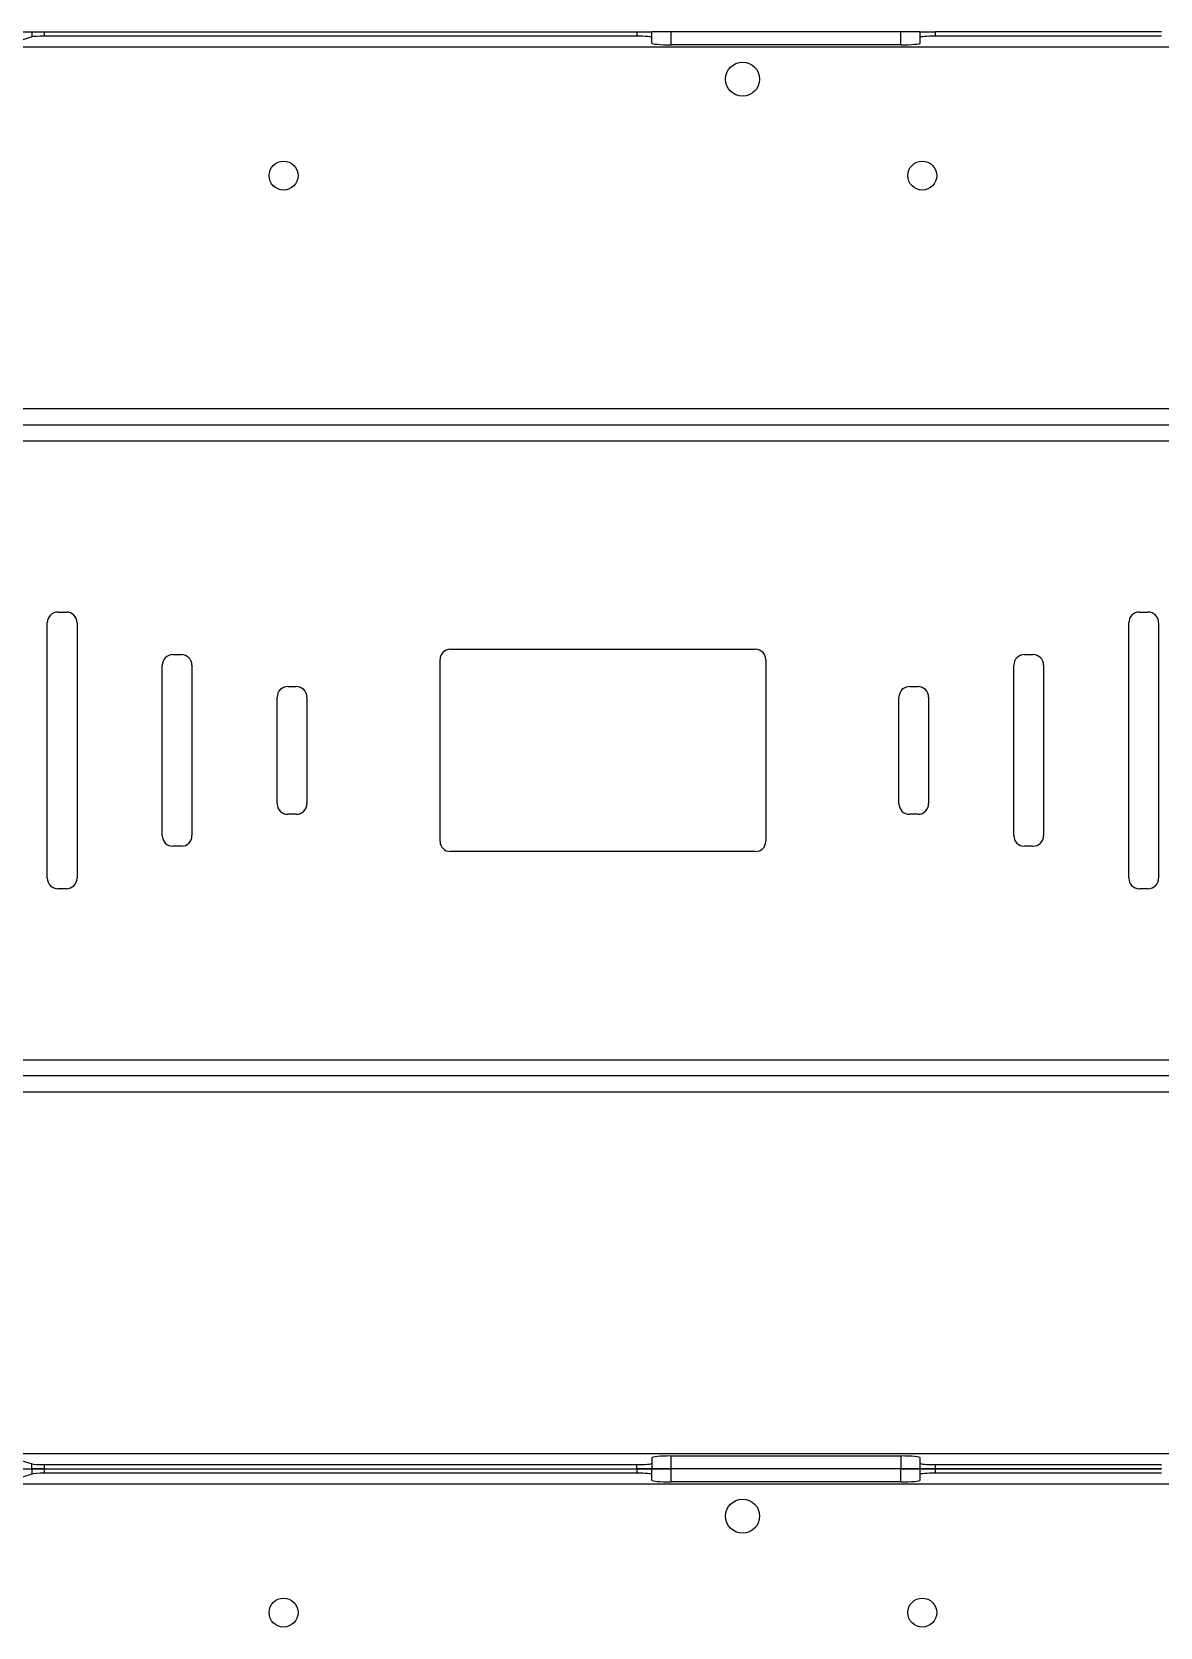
# Model space of a CAD drawing. Header units: millimetres. Extents: x 5415 to 11208, y 1449 to 3485.
# Drawn here: x 8666.3 to 8931.3, y 2693.1 to 3067.7 of the extents above; entities that cross this region are included whole.
import ezdxf

# ---------------------------------------------------------------- set-up
doc = ezdxf.new("R2010")
doc.units = ezdxf.units.MM

msp = doc.modelspace()

# ---------------------------------------------------------------- linework, layer by layer
at = {"color": 7, "linetype": 'Continuous', "lineweight": 25}
for p, q in [((8661.23767, 3067.70951), (8666.34761, 3067.70951)), ((8666.34761, 3066.51498), (8661.23767, 3064.84652)), ((8666.34761, 3067.70951), (8666.34761, 3066.51498)), ((8666.34761, 3067.70951), (8669.24539, 3067.70951)), ((8669.24539, 3067.70951), (8669.24539, 3066.70951)), ((8669.24539, 3067.70951), (8808.44341, 3067.70951)), ((8808.44341, 3066.70951), (8669.24539, 3066.70951)), ((8808.44341, 3067.70951), (8808.44341, 3066.70951)), ((8808.44341, 3067.70951), (8811.94341, 3067.70951)), ((8811.94341, 3065.0691), (8811.94341, 3067.70951)), ((8816.44341, 3067.70951), (8811.94341, 3067.70951)), ((8816.44341, 3064.6754), (8816.44341, 3067.70951)), ((8870.44341, 3067.70951), (8816.44341, 3067.70951)), ((8870.44341, 3064.6754), (8816.44341, 3064.6754)), ((8870.44341, 3064.6754), (8870.44341, 3067.70951)), ((8874.94341, 3067.70951), (8870.44341, 3067.70951)), ((8874.94341, 3065.0691), (8874.94341, 3067.70951)), ((8874.94341, 3067.70951), (8878.44341, 3067.70951)), ((8878.44341, 3067.70951), (8878.44341, 3066.70951)), ((8931.64143, 3067.70951), (8878.44341, 3067.70951)), ((8931.64143, 3066.70951), (8878.44341, 3066.70951)), ((8970.94341, 3064.1111), (8630.44341, 3064.1111)), ((8504.04182, 2979.22734), (9096.84499, 2979.22734)), ((9096.77741, 2975.31368), (8504.10941, 2975.31368)), ((9096.71376, 2971.628), (8504.17305, 2971.628)), ((8672.44341, 2931.45951), (8674.44341, 2931.45951)), ((8926.44341, 2931.45951), (8928.44341, 2931.45951)), ((8669.94341, 2868.95951), (8669.94341, 2928.95951)), ((8676.94341, 2928.95951), (8676.94341, 2868.95951)), ((8923.94341, 2868.95951), (8923.94341, 2928.95951)), ((8930.94341, 2928.95951), (8930.94341, 2868.95951)), ((8764.59341, 2922.70951), (8836.29341, 2922.70951)), ((8696.94341, 2878.95951), (8696.94341, 2918.95951)), ((8699.44341, 2921.45951), (8701.44341, 2921.45951)), ((8703.94341, 2918.95951), (8703.94341, 2878.95951)), ((8762.19341, 2877.60951), (8762.19341, 2920.30951)), ((8838.69341, 2920.30951), (8838.69341, 2877.60951)), ((8896.94341, 2878.95951), (8896.94341, 2918.95951)), ((8899.44341, 2921.45951), (8901.44341, 2921.45951)), ((8903.94341, 2918.95951), (8903.94341, 2878.95951)), ((8723.94341, 2886.45951), (8723.94341, 2911.45951)), ((8726.44341, 2913.95951), (8728.44341, 2913.95951)), ((8730.94341, 2911.45951), (8730.94341, 2886.45951)), ((8869.94341, 2886.45951), (8869.94341, 2911.45951)), ((8872.44341, 2913.95951), (8874.44341, 2913.95951)), ((8876.94341, 2911.45951), (8876.94341, 2886.45951)), ((8728.44341, 2883.95951), (8726.44341, 2883.95951)), ((8874.44341, 2883.95951), (8872.44341, 2883.95951)), ((8701.44341, 2876.45951), (8699.44341, 2876.45951)), ((8836.29341, 2875.20951), (8764.59341, 2875.20951)), ((8901.44341, 2876.45951), (8899.44341, 2876.45951)), ((8674.44341, 2866.45951), (8672.44341, 2866.45951)), ((8928.44341, 2866.45951), (8926.44341, 2866.45951)), ((8504.17305, 2826.29103), (9096.71376, 2826.29103)), ((8504.10941, 2822.60535), (9096.77741, 2822.60535)), ((9096.84499, 2818.69169), (8504.04182, 2818.69169)), ((8630.44341, 2733.80793), (8970.94341, 2733.80793)), ((8661.23767, 2733.0725), (8666.34761, 2731.40405)), ((8666.34761, 2730.20951), (8666.34761, 2731.40405)), ((8669.24539, 2731.20951), (8808.44341, 2731.20951)), ((8669.24539, 2731.20951), (8669.24539, 2730.20951)), ((8808.44341, 2730.20951), (8808.44341, 2731.20951)), ((8811.94341, 2732.84992), (8811.94341, 2730.20951)), ((8816.44341, 2733.24362), (8870.44341, 2733.24362)), ((8816.44341, 2730.20951), (8816.44341, 2733.24362)), ((8870.44341, 2733.24362), (8870.44341, 2730.20951)), ((8874.94341, 2730.20951), (8874.94341, 2732.84992)), ((8878.44341, 2731.20951), (8931.64143, 2731.20951)), ((8878.44341, 2731.20951), (8878.44341, 2730.20951)), ((8661.23767, 2730.20951), (8666.34761, 2730.20951)), ((8661.23767, 2730.20951), (8666.34761, 2730.20951)), ((8666.34761, 2729.01498), (8661.23767, 2727.34652)), ((8669.24539, 2730.20951), (8666.34761, 2730.20951)), ((8666.34761, 2730.20951), (8666.34761, 2729.01498)), ((8666.34761, 2730.20951), (8669.24539, 2730.20951)), ((8669.24539, 2730.20951), (8808.44341, 2730.20951)), ((8669.24539, 2730.20951), (8669.24539, 2729.20951)), ((8669.24539, 2730.20951), (8808.44341, 2730.20951)), ((8808.44341, 2729.20951), (8669.24539, 2729.20951)), ((8811.94341, 2730.20951), (8808.44341, 2730.20951)), ((8808.44341, 2730.20951), (8808.44341, 2729.20951)), ((8808.44341, 2730.20951), (8811.94341, 2730.20951)), ((8811.94341, 2730.20951), (8816.44341, 2730.20951)), ((8811.94341, 2727.5691), (8811.94341, 2730.20951)), ((8816.44341, 2730.20951), (8811.94341, 2730.20951)), ((8870.44341, 2730.20951), (8816.44341, 2730.20951)), ((8816.44341, 2727.1754), (8816.44341, 2730.20951)), ((8870.44341, 2730.20951), (8816.44341, 2730.20951)), ((8870.44341, 2730.20951), (8874.94341, 2730.20951)), ((8870.44341, 2727.1754), (8870.44341, 2730.20951)), ((8874.94341, 2730.20951), (8870.44341, 2730.20951)), ((8878.44341, 2730.20951), (8874.94341, 2730.20951)), ((8874.94341, 2727.5691), (8874.94341, 2730.20951)), ((8874.94341, 2730.20951), (8878.44341, 2730.20951)), ((8878.44341, 2730.20951), (8931.64143, 2730.20951)), ((8878.44341, 2730.20951), (8878.44341, 2729.20951)), ((8931.64143, 2730.20951), (8878.44341, 2730.20951)), ((8931.64143, 2729.20951), (8878.44341, 2729.20951)), ((8970.94341, 2726.6111), (8630.44341, 2726.6111)), ((8870.44341, 2727.1754), (8816.44341, 2727.1754))]:
    msp.add_line(p, q, dxfattribs=at)
for centre, radius in [((8833.24341, 3056.60951), 4), ((8725.44341, 3033.95951), 3.4), ((8875.44341, 3033.95951), 3.4), ((8833.24341, 2719.10951), 4), ((8725.44341, 2696.45951), 3.4), ((8875.44341, 2696.45951), 3.4)]:
    msp.add_circle(centre, radius, dxfattribs=at)
for centre, radius, start, end in [((8672.44341, 2928.95951), 2.5, 90, 180), ((8674.44341, 2928.95951), 2.5, 0, 90), ((8926.44341, 2928.95951), 2.5, 90, 180), ((8928.44341, 2928.95951), 2.5, 0, 90), ((8764.59341, 2920.30951), 2.4, 90, 180), ((8836.29341, 2920.30951), 2.4, 0, 90), ((8699.44341, 2918.95951), 2.5, 90, 180), ((8701.44341, 2918.95951), 2.5, 0, 90), ((8899.44341, 2918.95951), 2.5, 90, 180), ((8901.44341, 2918.95951), 2.5, 0, 90), ((8726.44341, 2911.45951), 2.5, 90, 180), ((8728.44341, 2911.45951), 2.5, 0, 90), ((8872.44341, 2911.45951), 2.5, 90, 180), ((8874.44341, 2911.45951), 2.5, 0, 90), ((8726.44341, 2886.45951), 2.5, 180, 270), ((8728.44341, 2886.45951), 2.5, 270, 0), ((8872.44341, 2886.45951), 2.5, 180, 270), ((8874.44341, 2886.45951), 2.5, 270, 0), ((8699.44341, 2878.95951), 2.5, 180, 270), ((8701.44341, 2878.95951), 2.5, 270, 0), ((8764.59341, 2877.60951), 2.4, 180, 270), ((8836.29341, 2877.60951), 2.4, 270, 0), ((8899.44341, 2878.95951), 2.5, 180, 270), ((8901.44341, 2878.95951), 2.5, 270, 0), ((8672.44341, 2868.95951), 2.5, 180, 270), ((8674.44341, 2868.95951), 2.5, 270, 0), ((8926.44341, 2868.95951), 2.5, 180, 270), ((8928.44341, 2868.95951), 2.5, 270, 0)]:
    msp.add_arc(centre, radius, start, end, dxfattribs=at)
for centre, major_axis, start_param, end_param in [((8669.24539, 3066.44705), (3, 0), 1.570796327, 2.879793266), ((8808.44341, 3066.4033), (3.5, 0), 0, 1.570796327), ((8816.44341, 3065.0691), (4.5, 0), 3.141592654, 4.71238898), ((8870.44341, 3065.0691), (4.5, 0), 4.71238898, 6.283185307), ((8878.44341, 3066.4033), (3.5, 0), 1.570796327, 3.141592654), ((8669.24539, 2731.47198), (3, 0), 3.403392041, 4.71238898), ((8808.44341, 2731.51572), (3.5, 0), 4.71238898, 6.283185307), ((8816.44341, 2732.84992), (4.5, 0), 1.570796327, 3.141592654), ((8870.44341, 2732.84992), (4.5, 0), 0, 1.570796327), ((8878.44341, 2731.51572), (3.5, 0), 3.141592654, 4.71238898), ((8669.24539, 2728.94705), (3, 0), 1.570796327, 2.879793266), ((8808.44341, 2728.9033), (3.5, 0), 0, 1.570796327), ((8816.44341, 2727.5691), (4.5, 0), 3.141592654, 4.71238898), ((8870.44341, 2727.5691), (4.5, 0), 4.71238898, 6.283185307), ((8878.44341, 2728.9033), (3.5, 0), 1.570796327, 3.141592654)]:
    msp.add_ellipse(centre, major_axis=major_axis, ratio=0.087488664, start_param=start_param, end_param=end_param, dxfattribs=at)

doc.saveas('drawing.dxf')
